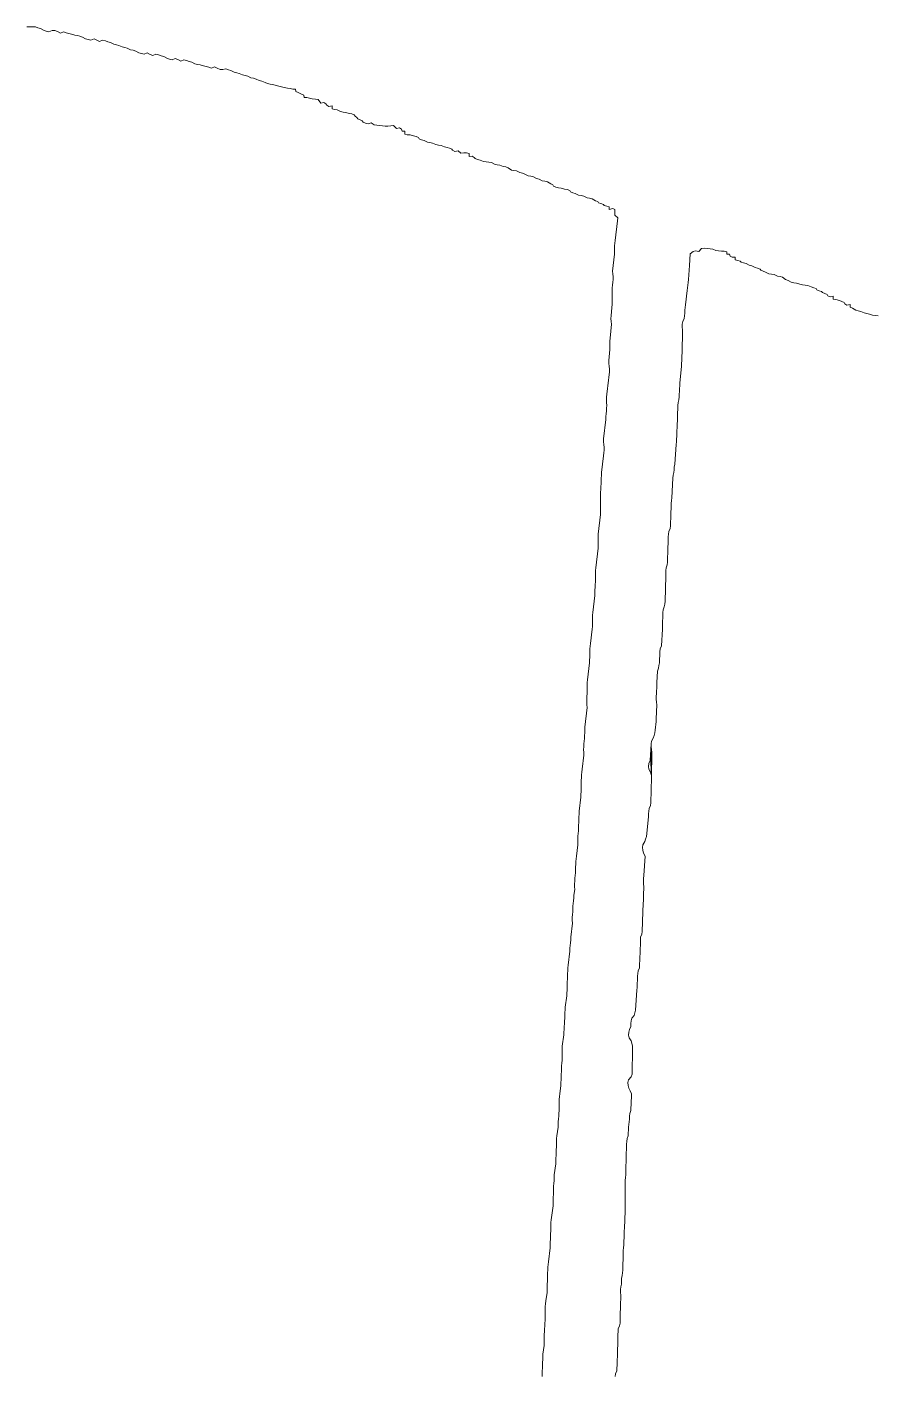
# Model space of a CAD drawing. Extents: x -16 to 11205, y -14909 to 147.
# Drawn here: x 9663.1 to 9967, y -13463.5 to -12981.8 of the extents above; entities that cross this region are included whole.
import ezdxf

# ---------------------------------------------------------------- set-up
doc = ezdxf.new("R2010")
doc.units = 0
doc.layers.get('0').update_dxf_attribs({"color": 1, "linetype": 'CONTINUOUS', "lineweight": 15, "true_color": 0xff0000})

msp = doc.modelspace()

# ---------------------------------------------------------------- linework, layer by layer
for p, q in [((9664.06, -12981.76), (9663.06, -12981.76)), ((9665.06, -12981.76), (9664.06, -12981.76)), ((9666.06, -12981.76), (9665.06, -12981.76)), ((9666.99, -12982.04), (9666.06, -12981.76)), ((9667.88, -12982.36), (9666.99, -12982.04)), ((9669.01, -12982.95), (9667.88, -12982.36)), ((9669.95, -12983.23), (9669.01, -12982.95)), ((9670.92, -12983.47), (9669.95, -12983.23)), ((9672, -12983), (9670.92, -12983.47)), ((9673, -12983), (9672, -12983)), ((9673.99, -12983.38), (9673, -12983)), ((9675, -12984), (9673.99, -12983.38)), ((9676.08, -12983.53), (9675, -12984)), ((9677.04, -12983.83), (9676.08, -12983.53)), ((9677.97, -12984.13), (9677.04, -12983.83)), ((9678.91, -12984.33), (9677.97, -12984.13)), ((9680.09, -12984.66), (9678.91, -12984.33)), ((9681.05, -12984.82), (9680.09, -12984.66)), ((9681.98, -12985.05), (9681.05, -12984.82)), ((9682.87, -12985.37), (9681.98, -12985.05)), ((9684.01, -12985.96), (9682.87, -12985.37)), ((9684.95, -12986.23), (9684.01, -12985.96)), ((9685.92, -12986.47), (9684.95, -12986.23)), ((9687, -12986), (9685.92, -12986.47)), ((9687.98, -12986.44), (9687, -12986)), ((9689, -12987), (9687.98, -12986.44)), ((9690.08, -12986.52), (9689, -12987)), ((9691.05, -12986.77), (9690.08, -12986.52)), ((9691.99, -12987.04), (9691.05, -12986.77)), ((9692.88, -12987.36), (9691.99, -12987.04)), ((9694.03, -12987.9), (9692.88, -12987.36)), ((9694.97, -12988.1), (9694.03, -12987.9)), ((9695.88, -12988.36), (9694.97, -12988.1)), ((9697.03, -12988.91), (9695.88, -12988.36)), ((9697.97, -12989.1), (9697.03, -12988.91)), ((9698.88, -12989.36), (9697.97, -12989.1)), ((9700.03, -12989.9), (9698.88, -12989.36)), ((9700.97, -12990.1), (9700.03, -12989.9)), ((9701.88, -12990.36), (9700.97, -12990.1)), ((9703.02, -12990.95), (9701.88, -12990.36)), ((9703.95, -12991.22), (9703.02, -12990.95)), ((9704.92, -12991.47), (9703.95, -12991.22)), ((9706, -12991), (9704.92, -12991.47)), ((9707.02, -12991.56), (9706, -12991)), ((9708, -12992), (9707.02, -12991.56)), ((9709.08, -12991.54), (9708, -12992)), ((9710.05, -12991.77), (9709.08, -12991.54)), ((9710.99, -12992.05), (9710.05, -12991.77)), ((9711.88, -12992.36), (9710.99, -12992.05)), ((9713.01, -12992.96), (9711.88, -12992.36)), ((9713.94, -12993.24), (9713.01, -12992.96)), ((9714.92, -12993.48), (9713.94, -12993.24)), ((9716, -12993), (9714.92, -12993.48)), ((9716.98, -12993.44), (9716, -12993)), ((9718, -12994), (9716.98, -12993.44)), ((9719.08, -12993.53), (9718, -12994)), ((9720.05, -12993.77), (9719.08, -12993.53)), ((9720.99, -12994.05), (9720.05, -12993.77)), ((9721.88, -12994.36), (9720.99, -12994.05)), ((9723.02, -12994.94), (9721.88, -12994.36)), ((9723.95, -12995.17), (9723.02, -12994.94)), ((9724.91, -12995.33), (9723.95, -12995.17)), ((9726.09, -12995.67), (9724.91, -12995.33)), ((9727.03, -12995.87), (9726.09, -12995.67)), ((9727.96, -12996.18), (9727.03, -12995.87)), ((9728.92, -12996.47), (9727.96, -12996.18)), ((9730, -12996), (9728.92, -12996.47)), ((9730.98, -12996.43), (9730, -12996)), ((9732, -12997), (9730.98, -12996.43)), ((9733, -12997), (9732, -12997)), ((9734.06, -12996.76), (9733, -12997)), ((9734.99, -12997.04), (9734.06, -12996.76)), ((9735.88, -12997.36), (9734.99, -12997.04)), ((9737.03, -12997.9), (9735.88, -12997.36)), ((9737.97, -12998.1), (9737.03, -12997.9)), ((9738.88, -12998.36), (9737.97, -12998.1)), ((9740.03, -12998.9), (9738.88, -12998.36)), ((9740.97, -12999.1), (9740.03, -12998.9)), ((9741.88, -12999.36), (9740.97, -12999.1)), ((9743.03, -12999.9), (9741.88, -12999.36)), ((9743.97, -13000.09), (9743.03, -12999.9)), ((9744.88, -13000.36), (9743.97, -13000.09)), ((9746.03, -13000.9), (9744.88, -13000.36)), ((9746.97, -13001.1), (9746.03, -13000.9)), ((9748.13, -13001.63), (9746.97, -13001.1)), ((9749.01, -13001.95), (9748.13, -13001.63)), ((9749.95, -13002.18), (9749.01, -13001.95)), ((9750.91, -13002.34), (9749.95, -13002.18)), ((9752.09, -13002.66), (9750.91, -13002.34)), ((9753.03, -13002.87), (9752.09, -13002.66)), ((9753.97, -13003.13), (9753.03, -13002.87)), ((9754.91, -13003.34), (9753.97, -13003.13)), ((9756.11, -13003.61), (9754.91, -13003.34)), ((9757.08, -13003.74), (9756.11, -13003.61)), ((9757.98, -13004.04), (9757.08, -13003.74)), ((9759, -13004), (9757.98, -13004.04)), ((9759.1, -13004.8), (9759, -13004)), ((9759.92, -13005.17), (9759.1, -13004.8)), ((9761.08, -13005.83), (9759.92, -13005.17)), ((9761.91, -13006.19), (9761.08, -13005.83)), ((9762, -13007), (9761.91, -13006.19)), ((9763.02, -13006.96), (9762, -13007)), ((9763.92, -13007.25), (9763.02, -13006.96)), ((9764.89, -13007.39), (9763.92, -13007.25)), ((9766.11, -13007.61), (9764.89, -13007.39)), ((9767.1, -13007.71), (9766.11, -13007.61)), ((9768, -13009), (9767.1, -13007.71)), ((9769.12, -13008.81), (9768, -13009)), ((9769.83, -13009.27), (9769.12, -13008.81)), ((9770.18, -13009.72), (9769.83, -13009.27)), ((9770.89, -13010.18), (9770.18, -13009.72)), ((9772, -13010), (9770.89, -13010.18)), ((9772.01, -13010.98), (9772, -13010)), ((9772.92, -13011.2), (9772.01, -13010.98)), ((9773.85, -13011.4), (9772.92, -13011.2)), ((9775.02, -13011.94), (9773.85, -13011.4)), ((9775.95, -13012.16), (9775.02, -13011.94)), ((9776.9, -13012.32), (9775.95, -13012.16)), ((9778.13, -13012.65), (9776.9, -13012.32)), ((9779.08, -13012.83), (9778.13, -13012.65)), ((9779.91, -13013.16), (9779.08, -13012.83)), ((9780.21, -13013.65), (9779.91, -13013.16)), ((9780.92, -13014.12), (9780.21, -13013.65)), ((9781.24, -13014.63), (9780.92, -13014.12)), ((9782, -13015), (9781.24, -13014.63)), ((9782.8, -13015.36), (9782, -13015)), ((9783.11, -13015.78), (9782.8, -13015.36)), ((9783.94, -13016.14), (9783.11, -13015.78)), ((9784.87, -13016.41), (9783.94, -13016.14)), ((9786, -13016), (9784.87, -13016.41)), ((9787.04, -13016.79), (9786, -13016)), ((9788.03, -13016.8), (9787.04, -13016.79)), ((9789.01, -13016.94), (9788.03, -13016.8)), ((9789.98, -13017.14), (9789.01, -13016.94)), ((9794.01, -13016.95), (9793, -13017.04)), ((9795, -13018), (9794.01, -13016.95)), ((9790.98, -13017.24), (9789.98, -13017.14)), ((9791.99, -13017.19), (9790.98, -13017.24)), ((9793, -13017.04), (9791.99, -13017.19)), ((9796.1, -13017.81), (9795, -13018)), ((9796.81, -13018.29), (9796.1, -13017.81)), ((9797.03, -13018.95), (9796.81, -13018.29)), ((9798, -13019), (9797.03, -13018.95)), ((9797.99, -13020.02), (9798, -13019)), ((9798.89, -13020.25), (9797.99, -13020.02)), ((9799.89, -13020.3), (9798.89, -13020.25)), ((9801.11, -13020.68), (9799.89, -13020.3)), ((9802.04, -13020.9), (9801.11, -13020.68)), ((9802.89, -13021.25), (9802.04, -13020.9)), ((9803.12, -13021.72), (9802.89, -13021.25)), ((9803.98, -13022.05), (9803.12, -13021.72)), ((9804.88, -13022.32), (9803.98, -13022.05)), ((9806.04, -13022.88), (9804.88, -13022.32)), ((9806.98, -13023.05), (9806.04, -13022.88)), ((9807.93, -13023.24), (9806.98, -13023.05)), ((9809.06, -13023.79), (9807.93, -13023.24)), ((9810.01, -13023.98), (9809.06, -13023.79)), ((9810.96, -13024.13), (9810.01, -13023.98)), ((9812.12, -13024.62), (9810.96, -13024.13)), ((9813.07, -13024.79), (9812.12, -13024.62)), ((9813.98, -13025.04), (9813.07, -13024.79)), ((9814.84, -13025.39), (9813.98, -13025.04)), ((9815.07, -13025.83), (9814.84, -13025.39)), ((9815.92, -13026.22), (9815.07, -13025.83)), ((9817, -13026), (9815.92, -13026.22)), ((9818.03, -13026.87), (9817, -13026)), ((9819.06, -13026.75), (9818.03, -13026.87)), ((9820.07, -13026.76), (9819.06, -13026.75)), ((9820.99, -13027.01), (9820.07, -13026.76)), ((9821, -13028), (9820.99, -13027.01)), ((9822.02, -13027.96), (9821, -13028)), ((9822.82, -13028.36), (9822.02, -13027.96)), ((9823.09, -13028.82), (9822.82, -13028.36)), ((9823.97, -13029.08), (9823.09, -13028.82)), ((9824.89, -13029.32), (9823.97, -13029.08)), ((9826.04, -13029.86), (9824.89, -13029.32)), ((9827.01, -13029.98), (9826.04, -13029.86)), ((9827.98, -13030.08), (9827.01, -13029.98)), ((9828.94, -13030.22), (9827.98, -13030.08)), ((9830.05, -13030.81), (9828.94, -13030.22)), ((9830.99, -13031.04), (9830.05, -13030.81)), ((9831.95, -13031.16), (9830.99, -13031.04)), ((9833.13, -13031.59), (9831.95, -13031.16)), ((9834.07, -13031.79), (9833.13, -13031.59)), ((9834.95, -13032.12), (9834.07, -13031.79)), ((9836.05, -13032.88), (9834.95, -13032.12)), ((9836.97, -13033.08), (9836.05, -13032.88)), ((9837.93, -13033.21), (9836.97, -13033.08)), ((9839.09, -13033.75), (9837.93, -13033.21)), ((9839.99, -13034.02), (9839.09, -13033.75)), ((9840.88, -13034.32), (9839.99, -13034.02)), ((9842.03, -13034.93), (9840.88, -13034.32)), ((9842.96, -13035.11), (9842.03, -13034.93)), ((9843.9, -13035.29), (9842.96, -13035.11)), ((9845.04, -13035.89), (9843.9, -13035.29)), ((9845.95, -13036.15), (9845.04, -13035.89)), ((9847.1, -13036.73), (9845.95, -13036.15)), ((9848.04, -13036.89), (9847.1, -13036.73)), ((9848.97, -13037.08), (9848.04, -13036.89)), ((9850.1, -13037.8), (9848.97, -13037.08)), ((9850.91, -13038.19), (9850.1, -13037.8)), ((9851.15, -13038.68), (9850.91, -13038.19)), ((9851.99, -13039.03), (9851.15, -13038.68)), ((9852.9, -13039.29), (9851.99, -13039.03)), ((9853.88, -13039.39), (9852.9, -13039.29)), ((9855.08, -13039.75), (9853.88, -13039.39)), ((9856.03, -13039.9), (9855.08, -13039.75)), ((9856.93, -13040.19), (9856.03, -13039.9)), ((9857.15, -13040.63), (9856.93, -13040.19)), ((9858.01, -13040.98), (9857.15, -13040.63)), ((9858.89, -13041.28), (9858.01, -13040.98)), ((9860.06, -13041.84), (9858.89, -13041.28)), ((9860.99, -13042.03), (9860.06, -13041.84)), ((9861.92, -13042.24), (9860.99, -13042.03)), ((9863.07, -13042.79), (9861.92, -13042.24)), ((9864, -13042.99), (9863.07, -13042.79)), ((9864.91, -13043.22), (9864, -13042.99)), ((9866.04, -13043.9), (9864.91, -13043.22)), ((9866.92, -13044.18), (9866.04, -13043.9)), ((9867.18, -13044.6), (9866.92, -13044.18)), ((9868.06, -13044.88), (9867.18, -13044.6)), ((9868.93, -13045.16), (9868.06, -13044.88)), ((9869.21, -13045.57), (9868.93, -13045.16)), ((9870.11, -13045.79), (9869.21, -13045.57)), ((9871.01, -13045.99), (9870.11, -13045.79)), ((9871, -13047), (9871.01, -13045.99)), ((9872.29, -13046.67), (9871, -13047)), ((9873.01, -13046.99), (9872.29, -13046.67)), ((9873, -13049), (9873.01, -13046.99)), ((9874.02, -13050), (9873, -13049)), ((9873.97, -13051), (9874.02, -13050)), ((9873.17, -13058.03), (9873.97, -13051)), ((9872.9, -13061), (9872.94, -13060)), ((9872.94, -13060), (9873.03, -13059)), ((9873.03, -13059), (9873.17, -13058.03)), ((9872.22, -13069.01), (9872.93, -13063)), ((9872.9, -13062), (9872.9, -13061)), ((9872.93, -13063), (9872.9, -13062)), ((9899.85, -13062.88), (9899.65, -13066.99)), ((9900.99, -13061.98), (9899.85, -13062.88)), ((9901.85, -13061.73), (9900.99, -13061.98)), ((9903, -13062), (9901.85, -13061.73)), ((9903.99, -13060.94), (9903, -13062)), ((9904.99, -13060.84), (9903.99, -13060.94)), ((9906, -13060.88), (9904.99, -13060.84)), ((9907, -13061.02), (9906, -13060.88)), ((9907.97, -13061.19), (9907, -13061.02)), ((9909.06, -13061.67), (9907.97, -13061.19)), ((9910.04, -13061.79), (9909.06, -13061.67)), ((9911.04, -13061.84), (9910.04, -13061.79)), ((9912.04, -13061.89), (9911.04, -13061.84)), ((9912.97, -13062.07), (9912.04, -13061.89)), ((9913, -13063), (9912.97, -13062.07)), ((9914.01, -13062.98), (9913, -13063)), ((9914.25, -13063.62), (9914.01, -13062.98)), ((9914.95, -13064.08), (9914.25, -13063.62)), ((9916, -13064), (9914.95, -13064.08)), ((9916.03, -13064.96), (9916, -13064)), ((9916.9, -13065.2), (9916.03, -13064.96)), ((9872.26, -13070.01), (9872.22, -13069.01)), ((9899.65, -13066.99), (9899.33, -13072.05)), ((9917.81, -13065.42), (9916.9, -13065.2)), ((9918.07, -13065.83), (9917.81, -13065.42)), ((9918.98, -13066.06), (9918.07, -13065.83)), ((9919.88, -13066.3), (9918.98, -13066.06)), ((9921.03, -13066.93), (9919.88, -13066.3)), ((9921.94, -13067.16), (9921.03, -13066.93)), ((9923.09, -13067.77), (9921.94, -13067.16)), ((9924, -13068), (9923.09, -13067.77)), ((9924.88, -13068.28), (9924, -13068)), ((9925.13, -13068.72), (9924.88, -13068.28)), ((9925.97, -13069.06), (9925.13, -13068.72)), ((9926.84, -13069.39), (9925.97, -13069.06)), ((9928.01, -13069.98), (9926.84, -13069.39)), ((9928.97, -13070.11), (9928.01, -13069.98)), ((9872.1, -13075.01), (9872.17, -13074.01)), ((9872.17, -13074.01), (9872.27, -13073.02)), ((9872.35, -13071.01), (9872.26, -13070.01)), ((9872.27, -13073.02), (9872.36, -13072.01)), ((9872.36, -13072.01), (9872.35, -13071.01)), ((9899.05, -13074.01), (9898.9, -13074.99)), ((9899.2, -13073.03), (9899.05, -13074.01)), ((9899.33, -13072.05), (9899.2, -13073.03)), ((9929.93, -13070.24), (9928.97, -13070.11)), ((9931.08, -13070.77), (9929.93, -13070.24)), ((9932.01, -13070.99), (9931.08, -13070.77)), ((9932.91, -13071.22), (9932.01, -13070.99)), ((9934.01, -13071.96), (9932.91, -13071.22)), ((9934.87, -13072.32), (9934.01, -13071.96)), ((9936, -13072.99), (9934.87, -13072.32)), ((9936.96, -13073.15), (9936, -13072.99)), ((9937.94, -13073.26), (9936.96, -13073.15)), ((9939.07, -13073.7), (9937.94, -13073.26)), ((9940.03, -13073.87), (9939.07, -13073.7)), ((9940.99, -13074.03), (9940.03, -13073.87)), ((9941.96, -13074.15), (9940.99, -13074.03)), ((9943.12, -13074.67), (9941.96, -13074.15)), ((9944.02, -13074.94), (9943.12, -13074.67)), ((9872.04, -13080), (9872.06, -13079)), ((9872.06, -13079), (9872.08, -13078)), ((9872.08, -13076), (9872.1, -13075.01)), ((9872.08, -13077), (9872.08, -13076)), ((9872.08, -13078), (9872.08, -13077)), ((9898.82, -13075.98), (9898.3, -13081.05)), ((9898.9, -13074.99), (9898.82, -13075.98)), ((9944.88, -13075.28), (9944.02, -13074.94)), ((9945.12, -13075.73), (9944.88, -13075.28)), ((9945.99, -13076.02), (9945.12, -13075.73)), ((9946.86, -13076.28), (9945.99, -13076.02)), ((9947.17, -13076.67), (9946.86, -13076.28)), ((9948.01, -13076.97), (9947.17, -13076.67)), ((9948.81, -13077.36), (9948.01, -13076.97)), ((9949.11, -13077.79), (9948.81, -13077.36)), ((9949.88, -13078.22), (9949.11, -13077.79)), ((9951, -13078), (9949.88, -13078.22)), ((9951.01, -13078.98), (9951, -13078)), ((9951.93, -13079.17), (9951.01, -13078.98)), ((9953.19, -13079.56), (9951.93, -13079.17)), ((9954.08, -13079.84), (9953.19, -13079.56)), ((9871.66, -13084.98), (9871.99, -13082)), ((9871.99, -13082), (9872.02, -13081)), ((9872.02, -13081), (9872.04, -13080)), ((9897.96, -13084), (9897.9, -13084.98)), ((9898.01, -13083), (9897.96, -13084)), ((9898.12, -13082.02), (9898.01, -13083)), ((9898.3, -13081.05), (9898.12, -13082.02)), ((9954.88, -13080.23), (9954.08, -13079.84)), ((9955.19, -13080.65), (9954.88, -13080.23)), ((9955.92, -13081.14), (9955.19, -13080.65)), ((9957, -13081), (9955.92, -13081.14)), ((9957.05, -13081.91), (9957, -13081)), ((9957.89, -13082.22), (9957.05, -13081.91)), ((9959.04, -13082.91), (9957.89, -13082.22)), ((9959.93, -13083.17), (9959.04, -13082.91)), ((9960.85, -13083.41), (9959.93, -13083.17)), ((9962.01, -13083.96), (9960.85, -13083.41)), ((9962.95, -13084.18), (9962.01, -13083.96)), ((9963.91, -13084.39), (9962.95, -13084.18)), ((9965.03, -13084.79), (9963.91, -13084.39)), ((9871.31, -13093.02), (9871.79, -13088)), ((9871.62, -13085.99), (9871.66, -13084.98)), ((9871.69, -13087), (9871.62, -13085.99)), ((9871.79, -13088), (9871.69, -13087)), ((9897.1, -13088.01), (9897.08, -13089)), ((9897.08, -13089), (9897.13, -13090)), ((9897.25, -13087.03), (9897.1, -13088.01)), ((9897.76, -13085.96), (9897.25, -13087.03)), ((9897.9, -13084.98), (9897.76, -13085.96)), ((9966, -13084.92), (9965.03, -13084.79)), ((9967, -13084.94), (9966, -13084.92)), ((9871.18, -13095.01), (9871.24, -13094.01)), ((9871.24, -13094.01), (9871.31, -13093.02)), ((9897.22, -13092), (9896.9, -13100.99)), ((9897.13, -13090), (9897.2, -13091)), ((9897.2, -13091), (9897.22, -13092)), ((9870.83, -13100.99), (9871.25, -13097.01)), ((9871.19, -13096), (9871.18, -13095.01)), ((9871.25, -13097.01), (9871.19, -13096)), ((9870.85, -13102), (9870.83, -13100.99)), ((9870.97, -13103), (9870.85, -13102)), ((9871.07, -13104), (9870.97, -13103)), ((9896.82, -13103), (9896.24, -13109.03)), ((9896.84, -13101.99), (9896.82, -13103)), ((9896.9, -13100.99), (9896.84, -13101.99)), ((9870.17, -13113.02), (9870.77, -13107.99)), ((9870.77, -13107.99), (9870.83, -13106.99)), ((9870.83, -13106.99), (9871.06, -13105)), ((9871.06, -13105), (9871.07, -13104)), ((9870.07, -13114.01), (9870.17, -13113.02)), ((9896, -13113), (9895.93, -13113.99)), ((9896.05, -13112), (9896, -13113)), ((9896.1, -13111.01), (9896.05, -13112)), ((9896.16, -13110.02), (9896.1, -13111.01)), ((9896.24, -13109.03), (9896.16, -13110.02)), ((9870.02, -13119), (9870.08, -13118)), ((9870.04, -13115), (9870.07, -13114.01)), ((9870.07, -13116), (9870.04, -13115)), ((9870.09, -13117), (9870.07, -13116)), ((9870.08, -13118), (9870.09, -13117)), ((9895.52, -13116.98), (9895.24, -13125.02)), ((9895.64, -13115.97), (9895.52, -13116.98)), ((9895.81, -13114.98), (9895.64, -13115.97)), ((9895.93, -13113.99), (9895.81, -13114.98)), ((9868.97, -13129), (9869.75, -13121.99)), ((9869.75, -13121.99), (9869.8, -13120.99)), ((9869.8, -13120.99), (9869.91, -13119.99)), ((9869.91, -13119.99), (9870.02, -13119)), ((9895.11, -13127.01), (9895.01, -13130)), ((9895.16, -13126.01), (9895.11, -13127.01)), ((9895.24, -13125.02), (9895.16, -13126.01)), ((9868.98, -13130), (9868.97, -13129)), ((9869.09, -13131), (9868.98, -13130)), ((9869.17, -13132), (9869.09, -13131)), ((9869.16, -13133), (9869.17, -13132)), ((9894.96, -13131), (9894.38, -13138.06)), ((9895.01, -13130), (9894.96, -13131)), ((9868.29, -13141.03), (9869, -13135)), ((9869, -13135), (9869.08, -13134)), ((9869.08, -13134), (9869.16, -13133)), ((9868.15, -13143.01), (9868.22, -13142.02)), ((9868.22, -13142.02), (9868.29, -13141.03)), ((9893.87, -13141.99), (9893.77, -13142.99)), ((9894.02, -13141), (9893.87, -13141.99)), ((9894.14, -13140.02), (9894.02, -13141)), ((9894.25, -13139.04), (9894.14, -13140.02)), ((9894.38, -13138.06), (9894.25, -13139.04)), ((9867.93, -13148), (9867.99, -13147)), ((9867.99, -13147), (9868.04, -13146)), ((9868.04, -13146), (9868.07, -13145)), ((9868.07, -13145), (9868.1, -13144.01)), ((9868.1, -13144.01), (9868.15, -13143.01)), ((9893.77, -13142.99), (9893.34, -13150.04)), ((9867.86, -13152), (9867.87, -13151)), ((9867.87, -13151), (9867.88, -13150)), ((9867.88, -13150), (9867.89, -13149)), ((9867.89, -13149), (9867.93, -13148)), ((9893.24, -13151.03), (9893.18, -13152.02)), ((9893.34, -13150.04), (9893.24, -13151.03)), ((9867.06, -13163.01), (9867.93, -13156)), ((9867.86, -13153), (9867.86, -13152)), ((9867.88, -13154), (9867.86, -13153)), ((9867.91, -13155), (9867.88, -13154)), ((9867.93, -13156), (9867.91, -13155)), ((9893.03, -13156), (9892.85, -13159.98)), ((9893.06, -13155), (9893.03, -13156)), ((9893.1, -13154.01), (9893.06, -13155)), ((9893.14, -13153.01), (9893.1, -13154.01)), ((9893.18, -13152.02), (9893.14, -13153.01)), ((9892.71, -13160.96), (9892.24, -13162.03)), ((9892.85, -13159.98), (9892.71, -13160.96)), ((9867.01, -13164), (9867.06, -13163.01)), ((9867.01, -13165), (9867.01, -13164)), ((9867.02, -13166), (9867.01, -13165)), ((9867.01, -13167), (9867.02, -13166)), ((9892.09, -13164.01), (9891.9, -13169.99)), ((9892.13, -13163.01), (9892.09, -13164.01)), ((9892.24, -13162.03), (9892.13, -13163.01)), ((9866.19, -13175.02), (9867, -13168)), ((9867, -13168), (9867.01, -13167)), ((9891.87, -13170.99), (9891.83, -13171.99)), ((9891.9, -13169.99), (9891.87, -13170.99)), ((9866.1, -13176.01), (9866.19, -13175.02)), ((9891.31, -13175.02), (9891.23, -13176.01)), ((9891.71, -13173.98), (9891.31, -13175.02)), ((9891.78, -13172.98), (9891.71, -13173.98)), ((9891.83, -13171.99), (9891.78, -13172.98)), ((9865.99, -13181), (9866.04, -13180)), ((9866.04, -13180), (9866.08, -13179)), ((9866.07, -13177), (9866.1, -13176.01)), ((9866.08, -13178), (9866.07, -13177)), ((9866.08, -13179), (9866.08, -13178)), ((9891.21, -13178), (9890.94, -13186.99)), ((9891.23, -13176.01), (9891.2, -13177.01)), ((9891.2, -13177.01), (9891.21, -13178)), ((9865.35, -13189.04), (9865.84, -13184.99)), ((9865.84, -13184.99), (9865.88, -13183.99)), ((9865.88, -13183.99), (9865.9, -13182.99)), ((9865.9, -13182.99), (9865.94, -13182)), ((9865.94, -13182), (9865.99, -13181)), ((9865.12, -13191.01), (9865.35, -13189.04)), ((9890.21, -13190.02), (9890.17, -13191.01)), ((9890.66, -13188.96), (9890.21, -13190.02)), ((9890.82, -13187.98), (9890.66, -13188.96)), ((9890.94, -13186.99), (9890.82, -13187.98)), ((9864.98, -13193), (9865.01, -13192)), ((9865.01, -13194), (9864.98, -13193)), ((9864.99, -13196), (9865.03, -13195)), ((9865.01, -13192), (9865.12, -13191.01)), ((9865.03, -13195), (9865.01, -13194)), ((9890.08, -13195), (9890, -13197)), ((9890.17, -13191.01), (9890.02, -13196)), ((9890.02, -13196), (9890.08, -13195)), ((9864.27, -13202.03), (9864.92, -13196.99)), ((9864.92, -13196.99), (9864.99, -13196)), ((9890, -13197), (9889.71, -13202.96)), ((9864.04, -13205), (9864.08, -13204.01)), ((9864.08, -13204.01), (9864.17, -13203.02)), ((9864.17, -13203.02), (9864.27, -13202.03)), ((9889.19, -13204.03), (9889.09, -13205.01)), ((9889.71, -13202.96), (9889.19, -13204.03)), ((9863.27, -13215.03), (9863.96, -13209)), ((9863.96, -13209), (9864, -13208)), ((9864, -13208), (9864.03, -13207)), ((9864.03, -13207), (9864.04, -13206)), ((9864.04, -13206), (9864.04, -13205)), ((9888.94, -13208.99), (9888.73, -13209.96)), ((9889.09, -13205.01), (9888.94, -13208.99)), ((9888.2, -13212.02), (9888.05, -13216)), ((9888.58, -13210.94), (9888.2, -13212.02)), ((9888.73, -13209.96), (9888.58, -13210.94)), ((9863.09, -13217.01), (9863.16, -13216.01)), ((9863.09, -13218), (9863.09, -13217.01)), ((9863.1, -13219), (9863.09, -13218)), ((9863.09, -13220), (9863.1, -13219)), ((9863.16, -13216.01), (9863.27, -13215.03)), ((9887.91, -13218.99), (9887.83, -13219.99)), ((9887.96, -13218), (9887.91, -13218.99)), ((9888, -13217), (9887.96, -13218)), ((9888.05, -13216), (9888, -13217)), ((9863, -13223), (9863.01, -13222)), ((9863.04, -13224), (9863, -13223)), ((9863.01, -13222), (9863.05, -13221)), ((9863.1, -13225), (9863.04, -13224)), ((9863.05, -13221), (9863.09, -13220)), ((9887.95, -13224), (9887.75, -13228.98)), ((9887.83, -13219.99), (9887.77, -13221)), ((9887.77, -13221), (9887.78, -13222)), ((9887.78, -13222), (9887.86, -13223)), ((9887.86, -13223), (9887.95, -13224)), ((9862.3, -13232.02), (9863.1, -13225)), ((9862.28, -13234.02), (9862.3, -13233.02)), ((9862.3, -13233.02), (9862.3, -13232.02)), ((9887.46, -13233.07), (9887.27, -13234.06)), ((9887.72, -13229.99), (9887.46, -13233.07)), ((9887.75, -13228.98), (9887.72, -13229.99)), ((9861.89, -13238.99), (9861.96, -13238)), ((9861.96, -13238), (9862.05, -13237)), ((9862.05, -13237), (9862.15, -13236.01)), ((9862.15, -13236.01), (9862.23, -13235.02)), ((9862.23, -13235.02), (9862.28, -13234.02)), ((9885.98, -13238), (9885.62, -13243.95)), ((9886.09, -13237.02), (9885.98, -13238)), ((9886.74, -13235.93), (9886.09, -13237.02)), ((9887.01, -13235), (9886.74, -13235.93)), ((9887.27, -13234.06), (9887.01, -13235)), ((9861.32, -13247.04), (9861.95, -13242)), ((9861.87, -13240), (9861.89, -13238.99)), ((9861.9, -13241), (9861.87, -13240)), ((9861.95, -13242), (9861.9, -13241)), ((9885.87, -13242.98), (9886.09, -13242.01)), ((9885.93, -13249.01), (9885.87, -13242.98)), ((9886.12, -13240.01), (9886.01, -13239)), ((9886.01, -13239), (9886.18, -13241.02)), ((9886.09, -13242.01), (9886.12, -13240.01)), ((9886.18, -13241.02), (9886.12, -13249.98)), ((9861.12, -13249.01), (9861.21, -13248.02)), ((9861.21, -13248.02), (9861.32, -13247.04)), ((9885.1, -13245.01), (9885.06, -13246)), ((9885.06, -13246), (9885.16, -13246.98)), ((9885.62, -13243.95), (9885.1, -13245.01)), ((9885.16, -13246.98), (9885.71, -13248.05)), ((9885.71, -13248.05), (9885.93, -13249.01)), ((9860.96, -13254), (9860.99, -13253)), ((9860.99, -13253), (9861, -13252)), ((9861, -13252), (9861.02, -13251)), ((9861.02, -13251), (9861.05, -13250)), ((9861.05, -13250), (9861.12, -13249.01)), ((9886.12, -13249.98), (9885.84, -13258.98)), ((9860.29, -13262.03), (9860.92, -13257)), ((9860.92, -13256), (9860.94, -13255)), ((9860.92, -13257), (9860.92, -13256)), ((9860.94, -13255), (9860.96, -13254)), ((9860.23, -13263.02), (9860.29, -13262.03)), ((9885.11, -13262.01), (9885.05, -13263)), ((9885.25, -13261.03), (9885.11, -13262.01)), ((9885.71, -13259.96), (9885.25, -13261.03)), ((9885.84, -13258.98), (9885.71, -13259.96)), ((9860.04, -13268), (9860.08, -13267)), ((9860.08, -13267), (9860.09, -13266.01)), ((9860.09, -13266.01), (9860.12, -13265.01)), ((9860.12, -13265.01), (9860.17, -13264.01)), ((9860.17, -13264.01), (9860.23, -13263.02)), ((9885.07, -13264), (9884.33, -13271.1)), ((9885.05, -13263), (9885.07, -13264)), ((9859.82, -13271.99), (9859.84, -13270.99)), ((9859.83, -13272.99), (9859.82, -13271.99)), ((9859.84, -13270.99), (9859.9, -13269.99)), ((9859.9, -13269.99), (9859.98, -13269)), ((9859.98, -13269), (9860.04, -13268)), ((9883.99, -13272), (9883.66, -13272.9)), ((9884.33, -13271.1), (9883.99, -13272)), ((9859.31, -13278.03), (9859.81, -13273.99)), ((9859.81, -13273.99), (9859.83, -13272.99)), ((9883.06, -13274.01), (9882.94, -13275)), ((9882.94, -13275), (9882.99, -13276)), ((9882.99, -13276), (9883.2, -13276.97)), ((9883.66, -13272.9), (9883.06, -13274.01)), ((9883.2, -13276.97), (9883.8, -13278.03)), ((9859.01, -13282), (9859.05, -13281)), ((9859.05, -13281), (9859.11, -13280.01)), ((9859.11, -13280.01), (9859.21, -13279.02)), ((9859.21, -13279.02), (9859.31, -13278.03)), ((9883.8, -13278.03), (9883.31, -13285.02)), ((9858.7, -13286.98), (9858.77, -13285.98)), ((9858.77, -13285.98), (9858.84, -13284.99)), ((9858.84, -13284.99), (9858.9, -13283.99)), ((9858.9, -13283.99), (9858.97, -13283)), ((9858.97, -13283), (9859.01, -13282)), ((9883.23, -13286.01), (9883.21, -13287)), ((9883.31, -13285.02), (9883.23, -13286.01)), ((9858.41, -13292.02), (9858.68, -13290)), ((9858.65, -13287.99), (9858.7, -13286.98)), ((9858.65, -13288.99), (9858.65, -13287.99)), ((9858.68, -13290), (9858.65, -13288.99)), ((9883.21, -13287), (9883.29, -13288)), ((9883.4, -13289), (9883.27, -13292.01)), ((9883.29, -13288), (9883.4, -13289)), ((9858.01, -13297), (9858.05, -13296)), ((9858.05, -13296), (9858.11, -13295.01)), ((9858.11, -13295.01), (9858.22, -13294.02)), ((9858.22, -13294.02), (9858.34, -13293.03)), ((9858.34, -13293.03), (9858.41, -13292.02)), ((9883.15, -13296.01), (9883.06, -13297)), ((9883.22, -13293.01), (9883.15, -13296.01)), ((9883.27, -13292.01), (9883.22, -13293.01)), ((9857.78, -13299.99), (9857.86, -13298.99)), ((9857.79, -13301), (9857.78, -13299.99)), ((9857.88, -13302), (9857.79, -13301)), ((9857.86, -13298.99), (9857.95, -13298)), ((9857.95, -13298), (9858.01, -13297)), ((9882.99, -13298), (9882.82, -13304.98)), ((9883.06, -13297), (9882.99, -13298)), ((9857.31, -13307.03), (9857.88, -13302)), ((9882.66, -13305.96), (9882.19, -13307.02)), ((9882.82, -13304.98), (9882.66, -13305.96)), ((9856.99, -13311), (9857.1, -13310.01)), ((9857.1, -13310.01), (9857.23, -13309.02)), ((9857.23, -13309.02), (9857.3, -13308.03)), ((9857.3, -13308.03), (9857.31, -13307.03)), ((9882.13, -13308.01), (9882, -13313)), ((9882.19, -13307.02), (9882.13, -13308.01)), ((9856.28, -13317.03), (9856.94, -13312)), ((9856.94, -13312), (9856.99, -13311)), ((9881.94, -13314), (9881.83, -13317.98)), ((9882, -13313), (9881.94, -13314)), ((9856.08, -13321), (9856.11, -13320.01)), ((9856.11, -13320.01), (9856.16, -13319.01)), ((9856.16, -13319.01), (9856.21, -13318.02)), ((9856.21, -13318.02), (9856.28, -13317.03)), ((9881.17, -13320.02), (9881.12, -13321.01)), ((9881.32, -13319.04), (9881.17, -13320.02)), ((9881.83, -13317.98), (9881.32, -13319.04)), ((9855.94, -13326), (9855.97, -13325)), ((9855.97, -13325), (9856, -13324)), ((9856, -13324), (9856.01, -13323)), ((9856.01, -13323), (9856.04, -13322)), ((9856.04, -13322), (9856.08, -13321)), ((9880.96, -13325), (9880.82, -13325.99)), ((9881.12, -13321.01), (9880.96, -13325)), ((9855.26, -13332.02), (9855.83, -13327.99)), ((9855.83, -13327.99), (9855.89, -13326.99)), ((9855.89, -13326.99), (9855.94, -13326)), ((9880.82, -13325.99), (9880.33, -13333.09)), ((9855.17, -13335.01), (9855.2, -13334.01)), ((9855.2, -13334.01), (9855.23, -13333.01)), ((9855.23, -13333.01), (9855.26, -13332.02)), ((9880.18, -13334.06), (9879.93, -13334.98)), ((9880.33, -13333.09), (9880.18, -13334.06)), ((9854.85, -13339.99), (9854.91, -13338.99)), ((9854.91, -13338.99), (9854.97, -13338)), ((9854.97, -13338), (9855.04, -13337)), ((9855.04, -13337), (9855.12, -13336.01)), ((9855.12, -13336.01), (9855.17, -13335.01)), ((9878.71, -13338.95), (9878.21, -13340.02)), ((9878.75, -13337.94), (9878.71, -13338.95)), ((9878.83, -13336.95), (9878.75, -13337.94)), ((9879.08, -13336.03), (9878.83, -13336.95)), ((9879.93, -13334.98), (9879.08, -13336.03)), ((9854.25, -13346.02), (9854.78, -13341.99)), ((9854.78, -13341.99), (9854.79, -13340.99)), ((9854.79, -13340.99), (9854.85, -13339.99)), ((9877.98, -13341), (9877.91, -13342.01)), ((9877.91, -13342.01), (9878.09, -13342.98)), ((9878.21, -13340.02), (9877.98, -13341)), ((9878.09, -13342.98), (9878.84, -13344.04)), ((9878.84, -13344.04), (9879.13, -13344.97)), ((9854.15, -13348.01), (9854.16, -13347.01)), ((9854.19, -13349.01), (9854.15, -13348.01)), ((9854.16, -13347.01), (9854.25, -13346.02)), ((9854.21, -13350.01), (9854.19, -13349.01)), ((9879.13, -13344.97), (9879.27, -13345.95)), ((9879.34, -13346.95), (9879.14, -13356.04)), ((9879.27, -13345.95), (9879.34, -13346.95)), ((9853.91, -13354.99), (9853.94, -13354)), ((9853.94, -13354), (9854, -13353)), ((9854, -13353), (9854.08, -13352.01)), ((9854.08, -13352.01), (9854.16, -13351.01)), ((9854.16, -13351.01), (9854.21, -13350.01)), ((9853.72, -13358.99), (9853.78, -13357.99)), ((9853.72, -13359.99), (9853.72, -13358.99)), ((9853.78, -13357.99), (9853.84, -13356.99)), ((9853.84, -13356.99), (9853.89, -13355.99)), ((9853.89, -13355.99), (9853.91, -13354.99)), ((9877.91, -13357.98), (9877.66, -13358.97)), ((9877.66, -13358.97), (9877.73, -13360.02)), ((9878.78, -13356.93), (9877.91, -13357.98)), ((9879.14, -13356.04), (9878.78, -13356.93)), ((9853.22, -13364.02), (9853.36, -13363.03)), ((9853.36, -13363.03), (9853.72, -13359.99)), ((9877.73, -13360.02), (9878.06, -13360.99)), ((9878.06, -13360.99), (9878.43, -13361.91)), ((9878.43, -13361.91), (9879.01, -13363)), ((9879.01, -13363), (9878.89, -13366.99)), ((9853.07, -13366), (9853.11, -13365.01)), ((9853.09, -13367), (9853.07, -13366)), ((9853.11, -13368), (9853.09, -13367)), ((9853.1, -13369), (9853.11, -13368)), ((9853.11, -13365.01), (9853.22, -13364.02)), ((9878.76, -13367.97), (9878.66, -13368.96)), ((9878.89, -13366.99), (9878.76, -13367.97)), ((9852.75, -13373.98), (9852.79, -13372.99)), ((9852.79, -13372.99), (9852.87, -13371.99)), ((9852.87, -13371.99), (9852.97, -13371)), ((9852.97, -13371), (9853.05, -13370)), ((9853.05, -13370), (9853.1, -13369)), ((9878.11, -13373.01), (9877.99, -13374)), ((9878.21, -13372.02), (9878.11, -13373.01)), ((9878.28, -13371.03), (9878.21, -13372.02)), ((9878.31, -13370.03), (9878.28, -13371.03)), ((9878.66, -13368.96), (9878.31, -13370.03)), ((9852.21, -13379.02), (9852.29, -13378.02)), ((9852.29, -13378.02), (9852.74, -13374.99)), ((9852.74, -13374.99), (9852.75, -13373.98)), ((9877.73, -13377.98), (9877.35, -13379.03)), ((9877.79, -13376.98), (9877.73, -13377.98)), ((9877.84, -13375.98), (9877.79, -13376.98)), ((9877.91, -13374.99), (9877.84, -13375.98)), ((9877.99, -13374), (9877.91, -13374.99)), ((9852.07, -13384), (9852.1, -13383)), ((9852.1, -13383), (9852.12, -13382.01)), ((9852.12, -13382.01), (9852.14, -13381.01)), ((9852.14, -13381.01), (9852.16, -13380.01)), ((9852.16, -13380.01), (9852.21, -13379.02)), ((9877.14, -13383.01), (9877.08, -13384)), ((9877.19, -13382.01), (9877.14, -13383.01)), ((9877.23, -13381.02), (9877.19, -13382.01)), ((9877.27, -13380.02), (9877.23, -13381.02)), ((9877.35, -13379.03), (9877.27, -13380.02)), ((9851.88, -13387.99), (9851.94, -13387)), ((9851.94, -13387), (9851.99, -13386)), ((9851.99, -13386), (9852.03, -13385)), ((9852.03, -13385), (9852.07, -13384)), ((9877.04, -13385), (9876.95, -13391)), ((9877.08, -13384), (9877.04, -13385)), ((9851.31, -13392.02), (9851.88, -13387.99)), ((9851.33, -13393.02), (9851.31, -13392.02)), ((9876.88, -13391.99), (9876.78, -13392.98)), ((9876.95, -13391), (9876.88, -13391.99)), ((9851.07, -13398), (9851.09, -13397.01)), ((9851.09, -13397.01), (9851.15, -13396.01)), ((9851.15, -13396.01), (9851.23, -13395.02)), ((9851.23, -13395.02), (9851.3, -13394.02)), ((9851.3, -13394.02), (9851.33, -13393.02)), ((9876.69, -13393.98), (9876.65, -13394.99)), ((9876.65, -13394.99), (9876.65, -13396)), ((9876.65, -13396), (9876.68, -13397)), ((9876.68, -13397), (9876.72, -13398)), ((9876.78, -13392.98), (9876.69, -13393.98)), ((9850.94, -13403), (9850.95, -13402)), ((9850.95, -13402), (9850.96, -13401)), ((9850.96, -13401), (9851, -13400)), ((9851, -13400), (9851.04, -13399)), ((9851.04, -13399), (9851.07, -13398)), ((9876.75, -13401), (9876.7, -13404)), ((9876.72, -13398), (9876.74, -13399)), ((9876.74, -13399), (9876.75, -13400)), ((9876.75, -13400), (9876.75, -13401)), ((9850.27, -13408.02), (9850.94, -13403)), ((9876.68, -13405), (9876.41, -13411.02)), ((9876.7, -13404), (9876.68, -13405)), ((9850.06, -13413), (9850.1, -13412)), ((9850.1, -13412), (9850.12, -13411.01)), ((9850.12, -13411.01), (9850.15, -13410.01)), ((9850.15, -13410.01), (9850.2, -13409.02)), ((9850.2, -13409.02), (9850.27, -13408.02)), ((9876.34, -13412.01), (9876.32, -13413.01)), ((9876.41, -13411.02), (9876.34, -13412.01)), ((9849.94, -13417), (9849.96, -13416)), ((9849.96, -13416), (9849.99, -13415)), ((9849.99, -13415), (9850.02, -13414)), ((9850.02, -13414), (9850.06, -13413)), ((9876.32, -13413.01), (9876.21, -13417.02)), ((9849.27, -13423.03), (9849.92, -13418)), ((9849.92, -13418), (9849.94, -13417)), ((9876, -13420), (9875.82, -13425.98)), ((9876.03, -13419), (9876, -13420)), ((9876.11, -13418.01), (9876.03, -13419)), ((9876.21, -13417.02), (9876.11, -13418.01)), ((9849.01, -13427), (9849.06, -13426)), ((9849.06, -13426), (9849.13, -13425.01)), ((9849.13, -13425.01), (9849.21, -13424.02)), ((9849.21, -13424.02), (9849.27, -13423.03)), ((9875.82, -13425.98), (9875.69, -13426.97)), ((9848.86, -13431.99), (9848.89, -13430.99)), ((9848.89, -13430.99), (9848.92, -13430)), ((9848.92, -13430), (9848.96, -13429)), ((9848.96, -13429), (9848.98, -13428)), ((9848.98, -13428), (9849.01, -13427)), ((9875.35, -13431.06), (9875.12, -13432.02)), ((9875.4, -13429.05), (9875.35, -13431.06)), ((9875.64, -13427.97), (9875.4, -13429.05)), ((9875.69, -13426.97), (9875.64, -13427.97)), ((9848.32, -13437.03), (9848.79, -13433.99)), ((9848.79, -13433.99), (9848.83, -13432.99)), ((9848.83, -13432.99), (9848.86, -13431.99)), ((9875.12, -13432.02), (9874.97, -13433)), ((9874.97, -13433), (9875.01, -13434)), ((9875.01, -13434), (9875.16, -13434.98)), ((9875.16, -13434.98), (9875.07, -13439)), ((9848.12, -13440.01), (9848.15, -13439.01)), ((9848.13, -13441), (9848.12, -13440.01)), ((9848.15, -13439.01), (9848.22, -13438.02)), ((9848.22, -13438.02), (9848.32, -13437.03)), ((9874.98, -13440), (9874.94, -13441)), ((9875.07, -13439), (9874.98, -13440)), ((9847.99, -13446), (9848.03, -13445)), ((9848.03, -13445), (9848.07, -13444)), ((9848.07, -13444), (9848.11, -13443)), ((9848.11, -13443), (9848.14, -13442)), ((9848.14, -13442), (9848.13, -13441)), ((9874.85, -13444.98), (9874.7, -13445.96)), ((9874.94, -13441), (9874.85, -13444.98)), ((9847.79, -13449.99), (9847.81, -13448.99)), ((9847.8, -13450.99), (9847.79, -13449.99)), ((9847.81, -13448.99), (9847.87, -13447.99)), ((9847.87, -13447.99), (9847.94, -13447)), ((9847.94, -13447), (9847.99, -13446)), ((9874.02, -13450), (9873.9, -13456.99)), ((9874.05, -13449), (9874.02, -13450)), ((9874.14, -13448.01), (9874.05, -13449)), ((9874.25, -13447.03), (9874.14, -13448.01)), ((9874.7, -13445.96), (9874.25, -13447.03)), ((9847.32, -13456.02), (9847.79, -13452.99)), ((9847.79, -13452.99), (9847.8, -13451.99)), ((9847.8, -13451.99), (9847.8, -13450.99)), ((9847.13, -13461.01), (9847.17, -13460.01)), ((9847.17, -13460.01), (9847.21, -13459.01)), ((9847.21, -13459.01), (9847.25, -13458.01)), ((9847.25, -13458.01), (9847.28, -13457.02)), ((9847.28, -13457.02), (9847.32, -13456.02)), ((9873.79, -13458.99), (9873.71, -13461.98)), ((9873.83, -13457.99), (9873.79, -13458.99)), ((9873.9, -13456.99), (9873.83, -13457.99)), ((9847.02, -13464), (9847.07, -13463)), ((9847.07, -13463), (9847.09, -13462.01)), ((9847.09, -13462.01), (9847.13, -13461.01)), ((9873.28, -13463.03), (9873.17, -13464.01)), ((9873.71, -13461.98), (9873.28, -13463.03))]:
    msp.add_line(p, q)

doc.saveas('drawing.dxf')
